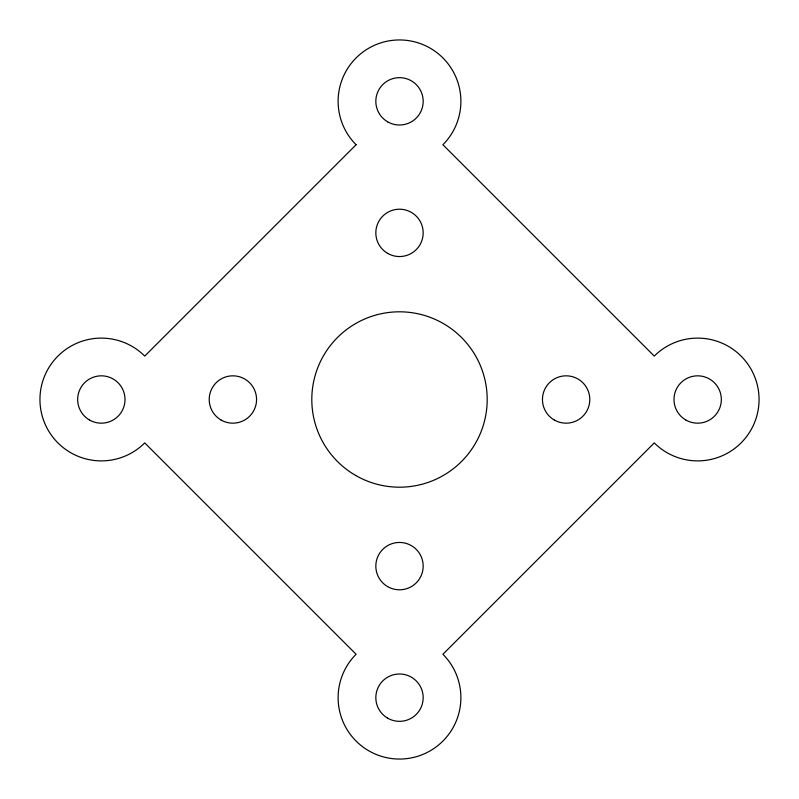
<?xml version="1.0" encoding="UTF-8"?>
<svg xmlns="http://www.w3.org/2000/svg" width="799" height="799" viewBox="0 0 799 799"><rect width="100%" height="100%" fill="white"/><g stroke="black" fill="none" stroke-linecap="round" stroke-linejoin="round"><path stroke-width="1.2" d="M356.094 144.739L144.739 356.094A61.383 61.383 0 0 0 57.928 356.094A61.383 61.383 0 0 0 57.928 442.906A61.383 61.383 0 0 0 144.739 442.906L356.094 654.261A61.383 61.383 0 0 0 356.094 741.072A61.383 61.383 0 0 0 442.906 741.072A61.383 61.383 0 0 0 442.906 654.261L654.261 442.906A61.383 61.383 0 0 0 741.072 442.906A61.383 61.383 0 0 0 741.072 356.094A61.383 61.383 0 0 0 654.261 356.094L442.906 144.739A61.383 61.383 0 0 0 442.906 57.928A61.383 61.383 0 0 0 356.094 57.928A61.383 61.383 0 0 0 356.094 144.739M355.655 475.445A87.69 87.69 0 0 0 487.19 399.5A87.69 87.69 0 0 0 355.655 323.555A87.69 87.69 0 0 0 355.655 475.445M89.498 420.004A23.68 23.68 0 0 0 125.014 399.5A23.68 23.68 0 0 0 89.498 378.996A23.68 23.68 0 0 0 89.498 420.004M387.665 718.171A23.68 23.68 0 0 0 423.18 697.667A23.68 23.68 0 0 0 387.665 677.162A23.68 23.68 0 0 0 387.665 718.171M685.822 420.004A23.68 23.68 0 0 0 721.337 399.5A23.68 23.68 0 0 0 685.822 378.996A23.68 23.68 0 0 0 685.822 420.004M387.665 121.838A23.68 23.68 0 0 0 423.18 101.333A23.68 23.68 0 0 0 387.665 80.829A23.68 23.68 0 0 0 387.665 121.838M387.665 253.383A23.68 23.68 0 0 0 423.18 232.879A23.68 23.68 0 0 0 387.665 212.374A23.68 23.68 0 0 0 387.665 253.383M221.043 420.004A23.68 23.68 0 0 0 256.559 399.5A23.68 23.68 0 0 0 221.043 378.996A23.68 23.68 0 0 0 221.043 420.004M387.665 586.626A23.68 23.68 0 0 0 423.18 566.121A23.68 23.68 0 0 0 387.665 545.617A23.68 23.68 0 0 0 387.665 586.626M554.286 420.004A23.68 23.68 0 0 0 589.802 399.5A23.68 23.68 0 0 0 554.286 378.996A23.68 23.68 0 0 0 554.286 420.004"/></g></svg>
